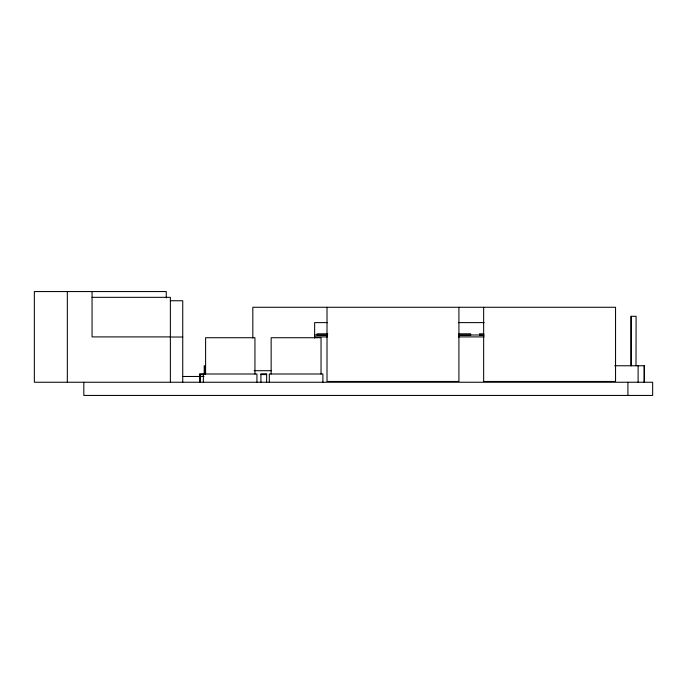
<?xml version="1.0" encoding="UTF-8"?>
<svg xmlns="http://www.w3.org/2000/svg" width="687" height="687" viewBox="0 0 687 687"><rect width="100%" height="100%" fill="white"/><g stroke="black" fill="none" stroke-linecap="round" stroke-linejoin="round"><path stroke-width="1.03" d="M92.058 297.334L170.376 297.334L170.376 382.247M170.376 300.751L182.742 300.751L182.742 382.247M327.519 322.615L314.646 322.615L314.646 338.073M458.384 322.615L484.12 322.615M327.776 333.813L317.119 333.813L317.119 335.462L327.613 335.462M458.916 333.813L470.638 333.813L470.638 335.462M483.785 333.813L479.526 333.813L479.526 335.462L483.725 335.462M314.646 334.981L326.926 334.981M458.504 334.981L484.223 334.981M458.916 335.462L470.458 335.462M170.376 336.905L92.058 336.905L92.058 291.563M314.646 336.905L327.519 336.905M458.384 336.905L484.12 336.905M170.376 337.025L182.742 337.025M614.685 365.759L644.294 365.759L644.294 382.247M254.104 370.705L271.339 370.705M204.382 373.771L199.642 373.771L199.634 382.247M199.642 374.578L203.438 374.578M260.923 374.578L266.608 374.578M182.854 376.476L204.022 376.476M644.243 365.759L644.2 382.247M638.111 365.759L638.111 382.247M636.007 365.759L636.102 316.295L631.061 316.295L631.061 365.759M631.155 316.295L631.155 365.759M627.918 382.247L627.918 395.437M483.648 307.269L483.648 381.465L615.552 381.465L615.552 307.269L252.816 307.269L252.816 338.004M458.916 307.269L458.916 381.465L327.012 381.465L327.012 307.269M322.89 382.247L322.89 374.003L269.304 374.003L269.304 382.247M321.044 374.003L321.044 337.729L271.15 337.729L271.15 374.003M266.608 382.247L266.693 373.771L260.923 373.771L260.923 382.247M256.938 382.247L256.938 374.003L203.352 374.003L203.352 382.247M254.946 374.003L254.946 337.729L205.602 337.729L205.602 374.003M205.001 374.003L205.001 365.759L204.211 365.759L204.211 374.003M200.449 374.578L200.449 382.247M166.254 297.96L166.254 291.563L34.35 291.563L34.35 382.247L652.65 382.247L652.65 395.437L83.814 395.437L83.814 382.247M67.326 291.563L67.326 382.247"/></g></svg>
